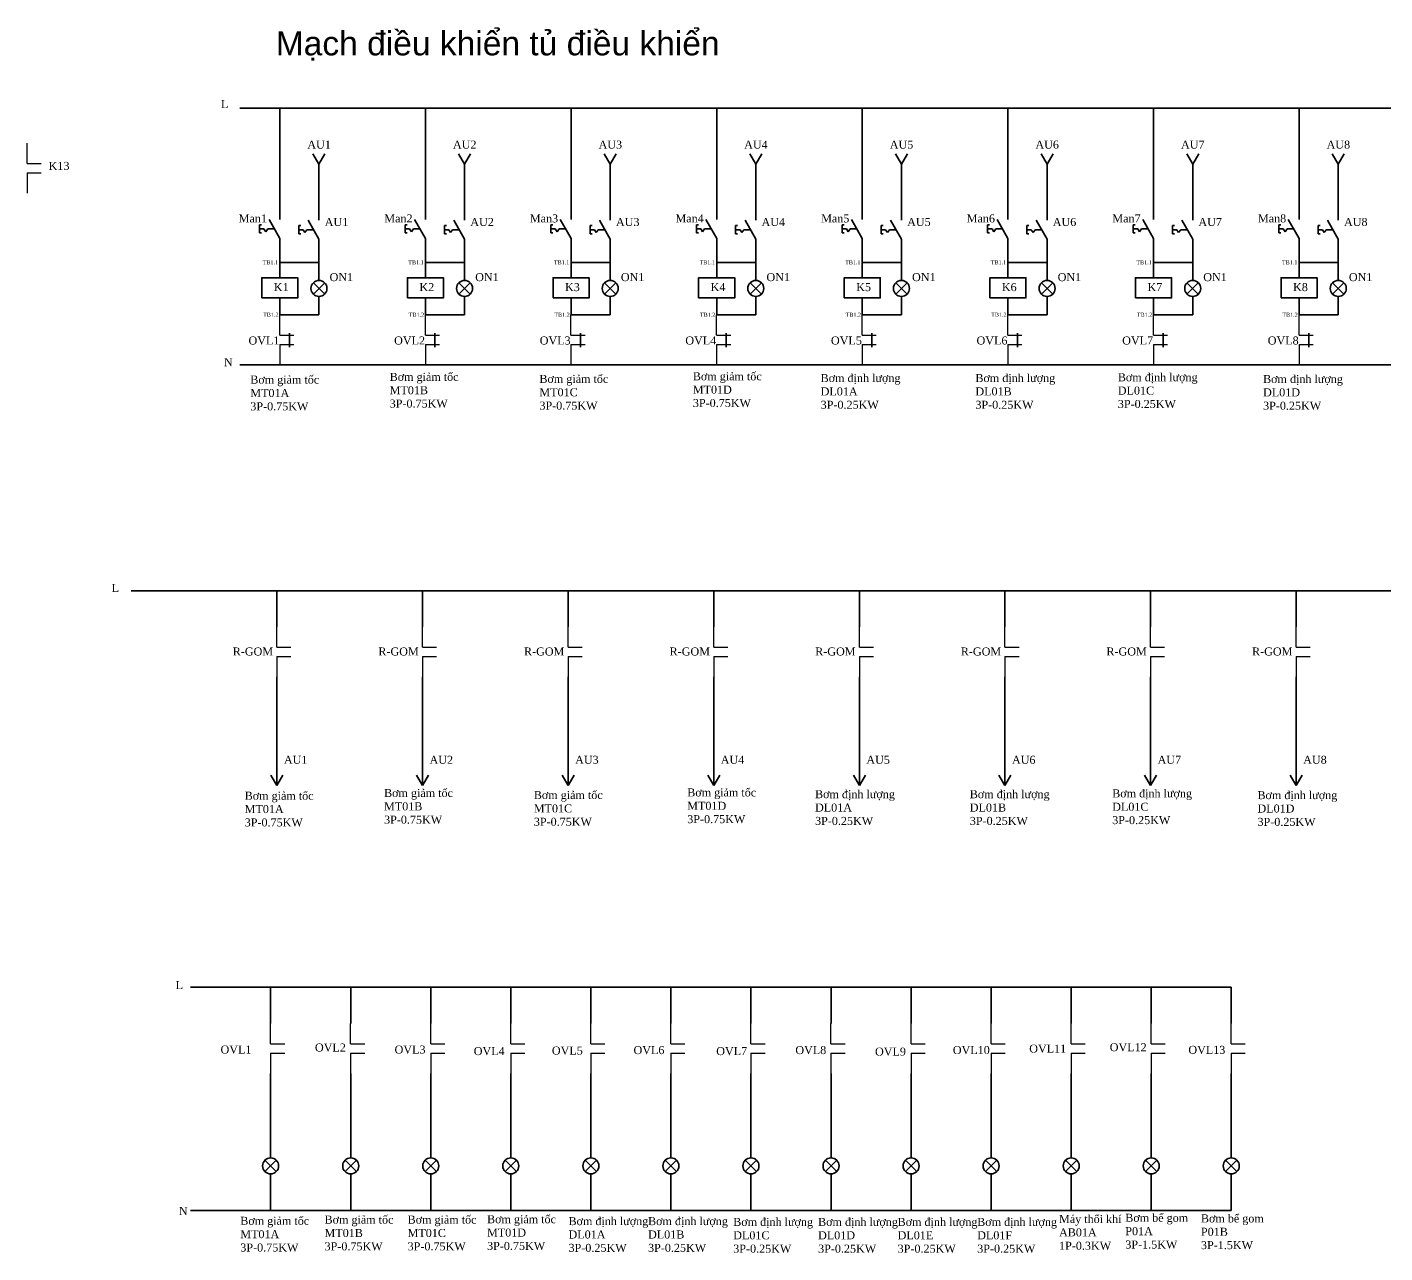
# Model space of a CAD drawing. Header units: millimetres. Extents: x 0 to 19090, y 0 to 12100.
# Drawn here: x 10625 to 14017, y 8891 to 11952 of the extents above; entities that cross this region are included whole.
import ezdxf

# ---------------------------------------------------------------- set-up
doc = ezdxf.new("R2010")
doc.units = ezdxf.units.MM
doc.header["$MEASUREMENT"] = 0
doc.layers.add('0---TBD---SD', color=2, linetype='Continuous', lineweight=25)
doc.layers.add('NetDam', color=7, linetype='Continuous', lineweight=35)
doc.layers.add('PHU KIEN', color=7, linetype='Continuous')
doc.styles.get("Standard").update_dxf_attribs({"font": 'arial.ttf'})

# ---------------------------------------------------------------- blocks, each defined once
blk = doc.blocks.new('TDM')
at = {"layer": '0---TBD---SD', "color": 7}
for p, q in [((334849, 442398), (334849, 442782)), ((334849, 442398), (335027, 442398)), ((334938, 442398), (335115, 442398)), ((334849, 442221), (334849, 441837)), ((334849, 442221), (335027, 442221)), ((334938, 442221), (335115, 442221))]:
    blk.add_line(p, q, dxfattribs=at)

msp = doc.modelspace()

# ---------------------------------------------------------------- linework, layer by layer
at = {"layer": 'NetDam', "color": 0}
for p, q in [((11256.2, 11749.7), (11156.2, 11749.7)), ((11256.2, 11619), (11256.2, 11749.7)), ((11256.2, 11749.7), (11620, 11749.7)), ((11620, 11619), (11620, 11749.7)), ((11620, 11749.7), (11983.8, 11749.7)), ((11983.8, 11619), (11983.8, 11749.7)), ((11983.8, 11749.7), (12347.6, 11749.7)), ((12347.6, 11619), (12347.6, 11749.7)), ((12347.6, 11749.7), (12711.3, 11749.7)), ((12711.3, 11619), (12711.3, 11749.7)), ((12711.3, 11749.7), (13075.1, 11749.7)), ((13075.1, 11619), (13075.1, 11749.7)), ((13075.1, 11749.7), (13438.9, 11749.7)), ((13438.9, 11619), (13438.9, 11749.7)), ((13438.9, 11749.7), (13802.7, 11749.7)), ((13802.7, 11619), (13802.7, 11749.7)), ((13802.7, 11749.7), (14166.4, 11749.7)), ((11354.1, 11609.5), (11339.1, 11635.5)), ((11354.1, 11609.5), (11369.1, 11635.5)), ((11717.9, 11609.5), (11702.9, 11635.5)), ((11717.9, 11609.5), (11732.9, 11635.5)), ((12081.7, 11609.5), (12066.7, 11635.5)), ((12081.7, 11609.5), (12096.7, 11635.5)), ((12445.4, 11609.5), (12430.4, 11635.5)), ((12445.4, 11609.5), (12460.4, 11635.5)), ((12809.2, 11609.5), (12794.2, 11635.5)), ((12809.2, 11609.5), (12824.2, 11635.5)), ((13173, 11609.5), (13158, 11635.5)), ((13173, 11609.5), (13188, 11635.5)), ((13536.8, 11609.5), (13521.8, 11635.5)), ((13536.8, 11609.5), (13551.8, 11635.5)), ((13900.6, 11609.5), (13885.6, 11635.5)), ((13900.6, 11609.5), (13915.6, 11635.5)), ((11256.2, 11619), (11256.2, 11505.9)), ((11354.1, 11609.5), (11354.1, 11575)), ((11620, 11619), (11620, 11505.9)), ((11717.9, 11609.5), (11717.9, 11575)), ((11983.8, 11619), (11983.8, 11505.9)), ((12081.7, 11609.5), (12081.7, 11575)), ((12347.6, 11619), (12347.6, 11505.9)), ((12445.4, 11609.5), (12445.4, 11575)), ((12711.3, 11619), (12711.3, 11505.9)), ((12809.2, 11609.5), (12809.2, 11575)), ((13075.1, 11619), (13075.1, 11505.9)), ((13173, 11609.5), (13173, 11575)), ((13438.9, 11619), (13438.9, 11505.9)), ((13536.8, 11609.5), (13536.8, 11575)), ((13802.7, 11619), (13802.7, 11505.9)), ((13900.6, 11609.5), (13900.6, 11575)), ((11354.1, 11575), (11354.1, 11504.1)), ((11717.9, 11575), (11717.9, 11504.1)), ((12081.7, 11575), (12081.7, 11504.1)), ((12445.4, 11575), (12445.4, 11504.1)), ((12809.2, 11575), (12809.2, 11504.1)), ((13173, 11575), (13173, 11504.1)), ((13536.8, 11575), (13536.8, 11504.1)), ((13900.6, 11575), (13900.6, 11504.1)), ((11256.2, 11497.4), (11256.2, 11505.9)), ((11354.1, 11495.6), (11354.1, 11504.1)), ((11620, 11497.4), (11620, 11505.9)), ((11717.9, 11495.6), (11717.9, 11504.1)), ((11983.8, 11497.4), (11983.8, 11505.9)), ((12081.7, 11495.6), (12081.7, 11504.1)), ((12347.6, 11497.4), (12347.6, 11505.9)), ((12445.4, 11495.6), (12445.4, 11504.1)), ((12711.3, 11497.4), (12711.3, 11505.9)), ((12809.2, 11495.6), (12809.2, 11504.1)), ((13075.1, 11497.4), (13075.1, 11505.9)), ((13173, 11495.6), (13173, 11504.1)), ((13438.9, 11497.4), (13438.9, 11505.9)), ((13536.8, 11495.6), (13536.8, 11504.1)), ((13802.7, 11497.4), (13802.7, 11505.9)), ((13900.6, 11495.6), (13900.6, 11504.1)), ((11256.2, 11424.4), (11229.2, 11471.4)), ((11256.2, 11471.4), (11256.2, 11497.4)), ((11354.1, 11422.6), (11327.1, 11469.6)), ((11354.1, 11469.6), (11354.1, 11495.6)), ((11620, 11424.4), (11593, 11471.4)), ((11620, 11471.4), (11620, 11497.4)), ((11717.9, 11422.6), (11690.9, 11469.6)), ((11717.9, 11469.6), (11717.9, 11495.6)), ((11983.8, 11424.4), (11956.8, 11471.4)), ((11983.8, 11471.4), (11983.8, 11497.4)), ((12081.7, 11422.6), (12054.7, 11469.6)), ((12081.7, 11469.6), (12081.7, 11495.6)), ((12347.6, 11424.4), (12320.6, 11471.4)), ((12347.6, 11471.4), (12347.6, 11497.4)), ((12445.4, 11422.6), (12418.4, 11469.6)), ((12445.4, 11469.6), (12445.4, 11495.6)), ((12711.3, 11424.4), (12684.3, 11471.4)), ((12711.3, 11471.4), (12711.3, 11497.4)), ((12809.2, 11422.6), (12782.2, 11469.6)), ((12809.2, 11469.6), (12809.2, 11495.6)), ((13075.1, 11424.4), (13048.1, 11471.4)), ((13075.1, 11471.4), (13075.1, 11497.4)), ((13173, 11422.6), (13146, 11469.6)), ((13173, 11469.6), (13173, 11495.6)), ((13438.9, 11424.4), (13411.9, 11471.4)), ((13438.9, 11471.4), (13438.9, 11497.4)), ((13536.8, 11422.6), (13509.8, 11469.6)), ((13536.8, 11469.6), (13536.8, 11495.6)), ((13802.7, 11424.4), (13775.7, 11471.4)), ((13802.7, 11471.4), (13802.7, 11497.4)), ((13900.6, 11422.6), (13873.6, 11469.6)), ((13900.6, 11469.6), (13900.6, 11495.6)), ((11205.7, 11447.9), (11205.7, 11457.9)), ((11205.7, 11457.9), (11210.7, 11457.9)), ((11205.7, 11447.9), (11205.7, 11437.9)), ((11205.7, 11447.9), (11214.2, 11447.9)), ((11205.7, 11437.9), (11210.7, 11437.9)), ((11216.7, 11447.9), (11214.2, 11447.9)), ((11221.2, 11440.9), (11216.7, 11447.9)), ((11226.2, 11447.9), (11221.2, 11440.9)), ((11226.2, 11447.9), (11230.2, 11447.9)), ((11230.2, 11447.9), (11242.7, 11447.9)), ((11303.6, 11446.1), (11303.6, 11456.1)), ((11303.6, 11456.1), (11308.6, 11456.1)), ((11303.6, 11446.1), (11303.6, 11436.1)), ((11303.6, 11446.1), (11312.1, 11446.1)), ((11303.6, 11436.1), (11308.6, 11436.1)), ((11314.6, 11446.1), (11312.1, 11446.1)), ((11319.1, 11439.1), (11314.6, 11446.1)), ((11324.1, 11446.1), (11319.1, 11439.1)), ((11324.1, 11446.1), (11328.1, 11446.1)), ((11328.1, 11446.1), (11340.6, 11446.1)), ((11569.5, 11447.9), (11569.5, 11457.9)), ((11569.5, 11457.9), (11574.5, 11457.9)), ((11569.5, 11447.9), (11569.5, 11437.9)), ((11569.5, 11447.9), (11578, 11447.9)), ((11569.5, 11437.9), (11574.5, 11437.9)), ((11580.5, 11447.9), (11578, 11447.9)), ((11585, 11440.9), (11580.5, 11447.9)), ((11590, 11447.9), (11585, 11440.9)), ((11590, 11447.9), (11594, 11447.9)), ((11594, 11447.9), (11606.5, 11447.9)), ((11667.4, 11446.1), (11667.4, 11456.1)), ((11667.4, 11456.1), (11672.4, 11456.1)), ((11667.4, 11446.1), (11667.4, 11436.1)), ((11667.4, 11446.1), (11675.9, 11446.1)), ((11667.4, 11436.1), (11672.4, 11436.1)), ((11678.4, 11446.1), (11675.9, 11446.1)), ((11682.9, 11439.1), (11678.4, 11446.1)), ((11687.9, 11446.1), (11682.9, 11439.1)), ((11687.9, 11446.1), (11691.9, 11446.1)), ((11691.9, 11446.1), (11704.4, 11446.1)), ((11933.3, 11447.9), (11933.3, 11457.9)), ((11933.3, 11457.9), (11938.3, 11457.9)), ((11933.3, 11447.9), (11933.3, 11437.9)), ((11933.3, 11447.9), (11941.8, 11447.9)), ((11933.3, 11437.9), (11938.3, 11437.9)), ((11944.3, 11447.9), (11941.8, 11447.9)), ((11948.8, 11440.9), (11944.3, 11447.9)), ((11953.8, 11447.9), (11948.8, 11440.9)), ((11953.8, 11447.9), (11957.8, 11447.9)), ((11957.8, 11447.9), (11970.3, 11447.9)), ((12031.2, 11446.1), (12031.2, 11456.1)), ((12031.2, 11456.1), (12036.2, 11456.1)), ((12031.2, 11446.1), (12031.2, 11436.1)), ((12031.2, 11446.1), (12039.7, 11446.1)), ((12031.2, 11436.1), (12036.2, 11436.1)), ((12042.2, 11446.1), (12039.7, 11446.1)), ((12046.7, 11439.1), (12042.2, 11446.1)), ((12051.7, 11446.1), (12046.7, 11439.1)), ((12051.7, 11446.1), (12055.7, 11446.1)), ((12055.7, 11446.1), (12068.2, 11446.1)), ((12297.1, 11447.9), (12297.1, 11457.9)), ((12297.1, 11457.9), (12302.1, 11457.9)), ((12297.1, 11447.9), (12297.1, 11437.9)), ((12297.1, 11447.9), (12305.6, 11447.9)), ((12297.1, 11437.9), (12302.1, 11437.9)), ((12308.1, 11447.9), (12305.6, 11447.9)), ((12312.6, 11440.9), (12308.1, 11447.9)), ((12317.6, 11447.9), (12312.6, 11440.9)), ((12317.6, 11447.9), (12321.6, 11447.9)), ((12321.6, 11447.9), (12334.1, 11447.9)), ((12394.9, 11446.1), (12394.9, 11456.1)), ((12394.9, 11456.1), (12399.9, 11456.1)), ((12394.9, 11446.1), (12394.9, 11436.1)), ((12394.9, 11446.1), (12403.4, 11446.1)), ((12394.9, 11436.1), (12399.9, 11436.1)), ((12405.9, 11446.1), (12403.4, 11446.1)), ((12410.4, 11439.1), (12405.9, 11446.1)), ((12415.4, 11446.1), (12410.4, 11439.1)), ((12415.4, 11446.1), (12419.4, 11446.1)), ((12419.4, 11446.1), (12431.9, 11446.1)), ((12660.8, 11447.9), (12660.8, 11457.9)), ((12660.8, 11457.9), (12665.8, 11457.9)), ((12660.8, 11447.9), (12660.8, 11437.9)), ((12660.8, 11447.9), (12669.3, 11447.9)), ((12660.8, 11437.9), (12665.8, 11437.9)), ((12671.8, 11447.9), (12669.3, 11447.9)), ((12676.3, 11440.9), (12671.8, 11447.9)), ((12681.3, 11447.9), (12676.3, 11440.9)), ((12681.3, 11447.9), (12685.3, 11447.9)), ((12685.3, 11447.9), (12697.8, 11447.9)), ((12758.7, 11446.1), (12758.7, 11456.1)), ((12758.7, 11456.1), (12763.7, 11456.1)), ((12758.7, 11446.1), (12758.7, 11436.1)), ((12758.7, 11446.1), (12767.2, 11446.1)), ((12758.7, 11436.1), (12763.7, 11436.1)), ((12769.7, 11446.1), (12767.2, 11446.1)), ((12774.2, 11439.1), (12769.7, 11446.1)), ((12779.2, 11446.1), (12774.2, 11439.1)), ((12779.2, 11446.1), (12783.2, 11446.1)), ((12783.2, 11446.1), (12795.7, 11446.1)), ((13024.6, 11447.9), (13024.6, 11457.9)), ((13024.6, 11457.9), (13029.6, 11457.9)), ((13024.6, 11447.9), (13024.6, 11437.9)), ((13024.6, 11447.9), (13033.1, 11447.9)), ((13024.6, 11437.9), (13029.6, 11437.9)), ((13035.6, 11447.9), (13033.1, 11447.9)), ((13040.1, 11440.9), (13035.6, 11447.9)), ((13045.1, 11447.9), (13040.1, 11440.9)), ((13045.1, 11447.9), (13049.1, 11447.9)), ((13049.1, 11447.9), (13061.6, 11447.9)), ((13122.5, 11446.1), (13122.5, 11456.1)), ((13122.5, 11456.1), (13127.5, 11456.1)), ((13122.5, 11446.1), (13122.5, 11436.1)), ((13122.5, 11446.1), (13131, 11446.1)), ((13122.5, 11436.1), (13127.5, 11436.1)), ((13133.5, 11446.1), (13131, 11446.1)), ((13138, 11439.1), (13133.5, 11446.1)), ((13143, 11446.1), (13138, 11439.1)), ((13143, 11446.1), (13147, 11446.1)), ((13147, 11446.1), (13159.5, 11446.1)), ((13388.4, 11447.9), (13388.4, 11457.9)), ((13388.4, 11457.9), (13393.4, 11457.9)), ((13388.4, 11447.9), (13388.4, 11437.9)), ((13388.4, 11447.9), (13396.9, 11447.9)), ((13388.4, 11437.9), (13393.4, 11437.9)), ((13399.4, 11447.9), (13396.9, 11447.9)), ((13403.9, 11440.9), (13399.4, 11447.9)), ((13408.9, 11447.9), (13403.9, 11440.9)), ((13408.9, 11447.9), (13412.9, 11447.9)), ((13412.9, 11447.9), (13425.4, 11447.9)), ((13486.3, 11446.1), (13486.3, 11456.1)), ((13486.3, 11456.1), (13491.3, 11456.1)), ((13486.3, 11446.1), (13486.3, 11436.1)), ((13486.3, 11446.1), (13494.8, 11446.1)), ((13486.3, 11436.1), (13491.3, 11436.1)), ((13497.3, 11446.1), (13494.8, 11446.1)), ((13501.8, 11439.1), (13497.3, 11446.1)), ((13506.8, 11446.1), (13501.8, 11439.1)), ((13506.8, 11446.1), (13510.8, 11446.1)), ((13510.8, 11446.1), (13523.3, 11446.1)), ((13752.2, 11447.9), (13752.2, 11457.9)), ((13752.2, 11457.9), (13757.2, 11457.9)), ((13752.2, 11447.9), (13752.2, 11437.9)), ((13752.2, 11447.9), (13760.7, 11447.9)), ((13752.2, 11437.9), (13757.2, 11437.9)), ((13763.2, 11447.9), (13760.7, 11447.9)), ((13767.7, 11440.9), (13763.2, 11447.9)), ((13772.7, 11447.9), (13767.7, 11440.9)), ((13772.7, 11447.9), (13776.7, 11447.9)), ((13776.7, 11447.9), (13789.2, 11447.9)), ((13850.1, 11446.1), (13850.1, 11456.1)), ((13850.1, 11456.1), (13855.1, 11456.1)), ((13850.1, 11446.1), (13850.1, 11436.1)), ((13850.1, 11446.1), (13858.6, 11446.1)), ((13850.1, 11436.1), (13855.1, 11436.1)), ((13861.1, 11446.1), (13858.6, 11446.1)), ((13865.6, 11439.1), (13861.1, 11446.1)), ((13870.6, 11446.1), (13865.6, 11439.1)), ((13870.6, 11446.1), (13874.6, 11446.1)), ((13874.6, 11446.1), (13887.1, 11446.1)), ((11256.2, 11424.4), (11256.2, 11388.5)), ((11354.1, 11422.6), (11354.1, 11386.7)), ((11620, 11424.4), (11620, 11388.5)), ((11717.9, 11422.6), (11717.9, 11386.7)), ((11983.8, 11424.4), (11983.8, 11388.5)), ((12081.7, 11422.6), (12081.7, 11386.7)), ((12347.6, 11424.4), (12347.6, 11388.5)), ((12445.4, 11422.6), (12445.4, 11386.7)), ((12711.3, 11424.4), (12711.3, 11388.5)), ((12809.2, 11422.6), (12809.2, 11386.7)), ((13075.1, 11424.4), (13075.1, 11388.5)), ((13173, 11422.6), (13173, 11386.7)), ((13438.9, 11424.4), (13438.9, 11388.5)), ((13536.8, 11422.6), (13536.8, 11386.7)), ((13802.7, 11424.4), (13802.7, 11388.5)), ((13900.6, 11422.6), (13900.6, 11386.7)), ((11256.2, 11388.5), (11256.2, 11355.9)), ((11354.1, 11364.4), (11256.2, 11364.4)), ((11354.1, 11364.4), (11354.1, 11386.7)), ((11354.1, 11339.6), (11354.1, 11364.4)), ((11620, 11388.5), (11620, 11355.9)), ((11717.9, 11364.4), (11620, 11364.4)), ((11717.9, 11364.4), (11717.9, 11386.7)), ((11717.9, 11339.6), (11717.9, 11364.4)), ((11983.8, 11388.5), (11983.8, 11355.9)), ((12081.7, 11364.4), (11983.8, 11364.4)), ((12081.7, 11364.4), (12081.7, 11386.7)), ((12081.7, 11339.6), (12081.7, 11364.4)), ((12347.6, 11388.5), (12347.6, 11355.9)), ((12445.4, 11364.4), (12347.6, 11364.4)), ((12445.4, 11364.4), (12445.4, 11386.7)), ((12445.4, 11339.6), (12445.4, 11364.4)), ((12711.3, 11388.5), (12711.3, 11355.9)), ((12809.2, 11364.4), (12711.3, 11364.4)), ((12809.2, 11364.4), (12809.2, 11386.7)), ((12809.2, 11339.6), (12809.2, 11364.4)), ((13075.1, 11388.5), (13075.1, 11355.9)), ((13173, 11364.4), (13075.1, 11364.4)), ((13173, 11364.4), (13173, 11386.7)), ((13173, 11339.6), (13173, 11364.4)), ((13438.9, 11388.5), (13438.9, 11355.9)), ((13536.8, 11364.4), (13438.9, 11364.4)), ((13536.8, 11364.4), (13536.8, 11386.7)), ((13536.8, 11339.6), (13536.8, 11364.4)), ((13802.7, 11388.5), (13802.7, 11355.9)), ((13900.6, 11364.4), (13802.7, 11364.4)), ((13900.6, 11364.4), (13900.6, 11386.7)), ((13900.6, 11339.6), (13900.6, 11364.4)), ((11256.2, 11325.9), (11256.2, 11355.9)), ((11354.1, 11319.6), (11354.1, 11339.6)), ((11620, 11325.9), (11620, 11355.9)), ((11717.9, 11319.6), (11717.9, 11339.6)), ((11983.8, 11325.9), (11983.8, 11355.9)), ((12081.7, 11319.6), (12081.7, 11339.6)), ((12347.6, 11325.9), (12347.6, 11355.9)), ((12445.4, 11319.6), (12445.4, 11339.6)), ((12711.3, 11325.9), (12711.3, 11355.9)), ((12809.2, 11319.6), (12809.2, 11339.6)), ((13075.1, 11325.9), (13075.1, 11355.9)), ((13173, 11319.6), (13173, 11339.6)), ((13438.9, 11325.9), (13438.9, 11355.9)), ((13536.8, 11319.6), (13536.8, 11339.6)), ((13802.7, 11325.9), (13802.7, 11355.9)), ((13900.6, 11319.6), (13900.6, 11339.6)), ((11340, 11313.5), (11368.3, 11285.2)), ((11368.3, 11313.5), (11340, 11285.2)), ((11354.1, 11319.4), (11354.1, 11319.6)), ((11703.8, 11313.5), (11732, 11285.2)), ((11732, 11313.5), (11703.8, 11285.2)), ((11717.9, 11319.4), (11717.9, 11319.6)), ((12067.5, 11313.5), (12095.8, 11285.2)), ((12095.8, 11313.5), (12067.5, 11285.2)), ((12081.7, 11319.4), (12081.7, 11319.6)), ((12431.3, 11313.5), (12459.6, 11285.2)), ((12459.6, 11313.5), (12431.3, 11285.2)), ((12445.4, 11319.4), (12445.4, 11319.6)), ((12795.1, 11313.5), (12823.4, 11285.2)), ((12823.4, 11313.5), (12795.1, 11285.2)), ((12809.2, 11319.4), (12809.2, 11319.6)), ((13158.9, 11313.5), (13187.1, 11285.2)), ((13187.1, 11313.5), (13158.9, 11285.2)), ((13173, 11319.4), (13173, 11319.6)), ((13522.6, 11313.5), (13550.9, 11285.2)), ((13550.9, 11313.5), (13522.6, 11285.2)), ((13536.8, 11319.4), (13536.8, 11319.6)), ((13886.4, 11313.5), (13914.7, 11285.2)), ((13914.7, 11313.5), (13886.4, 11285.2)), ((13900.6, 11319.4), (13900.6, 11319.6)), ((11256.2, 11275.9), (11256.2, 11245.9)), ((11354.1, 11279.4), (11354.1, 11259.4)), ((11620, 11275.9), (11620, 11245.9)), ((11717.9, 11279.4), (11717.9, 11259.4)), ((11983.8, 11275.9), (11983.8, 11245.9)), ((12081.7, 11279.4), (12081.7, 11259.4)), ((12347.6, 11275.9), (12347.6, 11245.9)), ((12445.4, 11279.4), (12445.4, 11259.4)), ((12711.3, 11275.9), (12711.3, 11245.9)), ((12809.2, 11279.4), (12809.2, 11259.4)), ((13075.1, 11275.9), (13075.1, 11245.9)), ((13173, 11279.4), (13173, 11259.4)), ((13438.9, 11275.9), (13438.9, 11245.9)), ((13536.8, 11279.4), (13536.8, 11259.4)), ((13802.7, 11275.9), (13802.7, 11245.9)), ((13900.6, 11279.4), (13900.6, 11259.4)), ((11256.2, 11245.9), (11256.2, 11233.4)), ((11354.1, 11233.4), (11256.2, 11233.4)), ((11354.1, 11259.4), (11354.1, 11233.4)), ((11620, 11245.9), (11620, 11233.4)), ((11717.9, 11233.4), (11620, 11233.4)), ((11717.9, 11259.4), (11717.9, 11233.4)), ((11983.8, 11245.9), (11983.8, 11233.4)), ((12081.7, 11233.4), (11983.8, 11233.4)), ((12081.7, 11259.4), (12081.7, 11233.4)), ((12347.6, 11245.9), (12347.6, 11233.4)), ((12445.4, 11233.4), (12347.6, 11233.4)), ((12445.4, 11259.4), (12445.4, 11233.4)), ((12711.3, 11245.9), (12711.3, 11233.4)), ((12809.2, 11233.4), (12711.3, 11233.4)), ((12809.2, 11259.4), (12809.2, 11233.4)), ((13075.1, 11245.9), (13075.1, 11233.4)), ((13173, 11233.4), (13075.1, 11233.4)), ((13173, 11259.4), (13173, 11233.4)), ((13438.9, 11245.9), (13438.9, 11233.4)), ((13536.8, 11233.4), (13438.9, 11233.4)), ((13536.8, 11259.4), (13536.8, 11233.4)), ((13802.7, 11245.9), (13802.7, 11233.4)), ((13900.6, 11233.4), (13802.7, 11233.4)), ((13900.6, 11259.4), (13900.6, 11233.4)), ((11280.1, 11187.9), (11280.1, 11152.9)), ((11643.9, 11187.9), (11643.9, 11152.9)), ((12007.7, 11187.9), (12007.7, 11152.9)), ((12371.4, 11187.9), (12371.4, 11152.9)), ((12735.2, 11187.9), (12735.2, 11152.9)), ((13099, 11187.9), (13099, 11152.9)), ((13462.8, 11187.9), (13462.8, 11152.9)), ((13826.6, 11187.9), (13826.6, 11152.9)), ((11256.2, 11108.5), (11156.2, 11108.5)), ((11256.2, 11108.5), (11620, 11108.5)), ((11620, 11108.5), (11983.8, 11108.5)), ((11983.8, 11108.5), (12347.6, 11108.5)), ((12347.6, 11108.5), (12711.3, 11108.5)), ((12711.3, 11108.5), (13075.1, 11108.5)), ((13075.1, 11108.5), (13438.9, 11108.5)), ((13438.9, 11108.5), (13802.7, 11108.5)), ((13802.7, 11108.5), (14166.4, 11108.5)), ((11249, 10544.6), (10885.2, 10544.6)), ((11249, 10544.6), (11249, 10454.2)), ((11249, 10544.6), (11612.8, 10544.6)), ((11612.8, 10544.6), (11612.8, 10454.2)), ((11612.8, 10544.6), (11976.6, 10544.6)), ((11976.6, 10544.6), (11976.6, 10454.2)), ((11976.6, 10544.6), (12340.3, 10544.6)), ((12340.3, 10544.6), (12340.3, 10454.2)), ((12340.3, 10544.6), (12704.1, 10544.6)), ((12704.1, 10544.6), (12704.1, 10454.2)), ((12704.1, 10544.6), (13067.9, 10544.6)), ((13067.9, 10544.6), (13067.9, 10454.2)), ((13067.9, 10544.6), (13431.7, 10544.6)), ((13431.7, 10544.6), (13431.7, 10454.2)), ((13431.7, 10544.6), (13795.4, 10544.6)), ((13795.4, 10544.6), (13795.4, 10454.2)), ((13795.4, 10544.6), (14159.2, 10544.6)), ((11249, 10329.3), (11249, 10138.5)), ((11612.8, 10329.3), (11612.8, 10138.5)), ((11976.6, 10329.3), (11976.6, 10138.5)), ((12340.3, 10329.3), (12340.3, 10138.5)), ((12704.1, 10329.3), (12704.1, 10138.5)), ((13067.9, 10329.3), (13067.9, 10138.5)), ((13431.7, 10329.3), (13431.7, 10138.5)), ((13795.4, 10329.3), (13795.4, 10138.5)), ((11249, 10108.5), (11249, 10138.5)), ((11249, 10058.5), (11249, 10108.5)), ((11612.8, 10108.5), (11612.8, 10138.5)), ((11612.8, 10058.5), (11612.8, 10108.5)), ((11976.6, 10108.5), (11976.6, 10138.5)), ((11976.6, 10058.5), (11976.6, 10108.5)), ((12340.3, 10108.5), (12340.3, 10138.5)), ((12340.3, 10058.5), (12340.3, 10108.5)), ((12704.1, 10108.5), (12704.1, 10138.5)), ((12704.1, 10058.5), (12704.1, 10108.5)), ((13067.9, 10108.5), (13067.9, 10138.5)), ((13067.9, 10058.5), (13067.9, 10108.5)), ((13431.7, 10108.5), (13431.7, 10138.5)), ((13431.7, 10058.5), (13431.7, 10108.5)), ((13795.4, 10108.5), (13795.4, 10138.5)), ((13795.4, 10058.5), (13795.4, 10108.5)), ((11249, 10058.5), (11234, 10084.5)), ((11249, 10058.5), (11264, 10084.5)), ((11612.8, 10058.5), (11597.8, 10084.5)), ((11612.8, 10058.5), (11627.8, 10084.5)), ((11976.6, 10058.5), (11961.6, 10084.5)), ((11976.6, 10058.5), (11991.6, 10084.5)), ((12340.3, 10058.5), (12325.3, 10084.5)), ((12340.3, 10058.5), (12355.3, 10084.5)), ((12704.1, 10058.5), (12689.1, 10084.5)), ((12704.1, 10058.5), (12719.1, 10084.5)), ((13067.9, 10058.5), (13052.9, 10084.5)), ((13067.9, 10058.5), (13082.9, 10084.5)), ((13431.7, 10058.5), (13416.7, 10084.5)), ((13431.7, 10058.5), (13446.7, 10084.5)), ((13795.4, 10058.5), (13780.4, 10084.5)), ((13795.4, 10058.5), (13810.4, 10084.5)), ((11233.3, 9554.8), (11033.3, 9554.8)), ((11233.3, 9554.8), (11233.3, 9464.4)), ((11433.3, 9554.8), (11233.3, 9554.8)), ((11433.3, 9554.8), (11433.3, 9464.4)), ((11633.3, 9554.8), (11433.3, 9554.8)), ((11633.3, 9554.8), (11633.3, 9464.4)), ((11833.3, 9554.8), (11633.3, 9554.8)), ((11833.3, 9554.8), (11833.3, 9464.4)), ((12033.3, 9554.8), (11833.3, 9554.8)), ((12033.3, 9554.8), (12033.3, 9464.4)), ((12233.3, 9554.8), (12033.3, 9554.8)), ((12233.3, 9554.8), (12233.3, 9464.4)), ((12433.3, 9554.8), (12233.3, 9554.8)), ((12433.3, 9554.8), (12433.3, 9464.4)), ((12633.3, 9554.8), (12433.3, 9554.8)), ((12633.3, 9554.8), (12633.3, 9464.4)), ((12833.3, 9554.8), (12633.3, 9554.8)), ((12833.3, 9554.8), (12833.3, 9464.4)), ((13033.3, 9554.8), (12833.3, 9554.8)), ((13033.3, 9554.8), (13033.3, 9464.4)), ((13233.3, 9554.8), (13033.3, 9554.8)), ((13233.3, 9554.8), (13233.3, 9464.4)), ((13433.3, 9554.8), (13233.3, 9554.8)), ((13433.3, 9554.8), (13433.3, 9464.4)), ((13633.3, 9554.8), (13433.3, 9554.8)), ((13633.3, 9554.8), (13633.3, 9464.4)), ((11233.3, 9339.5), (11233.3, 9148.7)), ((11433.3, 9339.5), (11433.3, 9148.7)), ((11633.3, 9339.5), (11633.3, 9148.7)), ((11833.3, 9339.5), (11833.3, 9148.7)), ((12033.3, 9339.5), (12033.3, 9148.7)), ((12233.3, 9339.5), (12233.3, 9148.7)), ((12433.3, 9339.5), (12433.3, 9148.7)), ((12633.3, 9339.5), (12633.3, 9148.7)), ((12833.3, 9339.5), (12833.3, 9148.7)), ((13033.3, 9339.5), (13033.3, 9148.7)), ((13233.3, 9339.5), (13233.3, 9148.7)), ((13433.3, 9339.5), (13433.3, 9148.7)), ((13633.3, 9339.5), (13633.3, 9148.7)), ((11233.3, 9128.7), (11233.3, 9148.7)), ((11233.3, 9128.5), (11233.3, 9128.7)), ((11433.3, 9128.7), (11433.3, 9148.7)), ((11433.3, 9128.5), (11433.3, 9128.7)), ((11633.3, 9128.7), (11633.3, 9148.7)), ((11633.3, 9128.5), (11633.3, 9128.7)), ((11833.3, 9128.7), (11833.3, 9148.7)), ((11833.3, 9128.5), (11833.3, 9128.7)), ((12033.3, 9128.7), (12033.3, 9148.7)), ((12033.3, 9128.5), (12033.3, 9128.7)), ((12233.3, 9128.7), (12233.3, 9148.7)), ((12233.3, 9128.5), (12233.3, 9128.7)), ((12433.3, 9128.7), (12433.3, 9148.7)), ((12433.3, 9128.5), (12433.3, 9128.7)), ((12633.3, 9128.7), (12633.3, 9148.7)), ((12633.3, 9128.5), (12633.3, 9128.7)), ((12833.3, 9128.7), (12833.3, 9148.7)), ((12833.3, 9128.5), (12833.3, 9128.7)), ((13033.3, 9128.7), (13033.3, 9148.7)), ((13033.3, 9128.5), (13033.3, 9128.7)), ((13233.3, 9128.7), (13233.3, 9148.7)), ((13233.3, 9128.5), (13233.3, 9128.7)), ((13433.3, 9128.7), (13433.3, 9148.7)), ((13433.3, 9128.5), (13433.3, 9128.7)), ((13633.3, 9128.7), (13633.3, 9148.7)), ((13633.3, 9128.5), (13633.3, 9128.7)), ((11219.1, 9122.6), (11247.4, 9094.3)), ((11247.4, 9122.6), (11219.1, 9094.3)), ((11419.1, 9122.6), (11447.4, 9094.3)), ((11447.4, 9122.6), (11419.1, 9094.3)), ((11619.1, 9122.6), (11647.4, 9094.3)), ((11647.4, 9122.6), (11619.1, 9094.3)), ((11819.1, 9122.6), (11847.4, 9094.3)), ((11847.4, 9122.6), (11819.1, 9094.3)), ((12019.1, 9122.6), (12047.4, 9094.3)), ((12047.4, 9122.6), (12019.1, 9094.3)), ((12219.1, 9122.6), (12247.4, 9094.3)), ((12247.4, 9122.6), (12219.1, 9094.3)), ((12419.1, 9122.6), (12447.4, 9094.3)), ((12447.4, 9122.6), (12419.1, 9094.3)), ((12619.1, 9122.6), (12647.4, 9094.3)), ((12647.4, 9122.6), (12619.1, 9094.3)), ((12819.1, 9122.6), (12847.4, 9094.3)), ((12847.4, 9122.6), (12819.1, 9094.3)), ((13019.1, 9122.6), (13047.4, 9094.3)), ((13047.4, 9122.6), (13019.1, 9094.3)), ((13219.1, 9122.6), (13247.4, 9094.3)), ((13247.4, 9122.6), (13219.1, 9094.3)), ((13419.1, 9122.6), (13447.4, 9094.3)), ((13447.4, 9122.6), (13419.1, 9094.3)), ((13619.1, 9122.6), (13647.4, 9094.3)), ((13647.4, 9122.6), (13619.1, 9094.3)), ((11233.3, 9088.5), (11233.3, 9068.5)), ((11233.3, 9068.5), (11233.3, 9068.5)), ((11233.3, 9068.5), (11233.3, 8997.5)), ((11433.3, 9088.5), (11433.3, 9068.5)), ((11433.3, 9068.5), (11433.3, 9068.5)), ((11433.3, 9068.5), (11433.3, 8997.5)), ((11633.3, 9088.5), (11633.3, 9068.5)), ((11633.3, 9068.5), (11633.3, 9068.5)), ((11633.3, 9068.5), (11633.3, 8997.5)), ((11833.3, 9088.5), (11833.3, 9068.5)), ((11833.3, 9068.5), (11833.3, 9068.5)), ((11833.3, 9068.5), (11833.3, 8997.5)), ((12033.3, 9088.5), (12033.3, 9068.5)), ((12033.3, 9068.5), (12033.3, 9068.5)), ((12033.3, 9068.5), (12033.3, 8997.5)), ((12233.3, 9088.5), (12233.3, 9068.5)), ((12233.3, 9068.5), (12233.3, 9068.5)), ((12233.3, 9068.5), (12233.3, 8997.5)), ((12433.3, 9088.5), (12433.3, 9068.5)), ((12433.3, 9068.5), (12433.3, 9068.5)), ((12433.3, 9068.5), (12433.3, 8997.5)), ((12633.3, 9088.5), (12633.3, 9068.5)), ((12633.3, 9068.5), (12633.3, 9068.5)), ((12633.3, 9068.5), (12633.3, 8997.5)), ((12833.3, 9088.5), (12833.3, 9068.5)), ((12833.3, 9068.5), (12833.3, 9068.5)), ((12833.3, 9068.5), (12833.3, 8997.5)), ((13033.3, 9088.5), (13033.3, 9068.5)), ((13033.3, 9068.5), (13033.3, 9068.5)), ((13033.3, 9068.5), (13033.3, 8997.5)), ((13233.3, 9088.5), (13233.3, 9068.5)), ((13233.3, 9068.5), (13233.3, 9068.5)), ((13233.3, 9068.5), (13233.3, 8997.5)), ((13433.3, 9088.5), (13433.3, 9068.5)), ((13433.3, 9068.5), (13433.3, 9068.5)), ((13433.3, 9068.5), (13433.3, 8997.5)), ((13633.3, 9088.5), (13633.3, 9068.5)), ((13633.3, 9068.5), (13633.3, 9068.5)), ((13633.3, 9068.5), (13633.3, 8997.5)), ((11233.3, 8997.5), (11033.3, 8997.5)), ((11433.3, 8997.5), (11233.3, 8997.5)), ((11633.3, 8997.5), (11433.3, 8997.5)), ((11833.3, 8997.5), (11633.3, 8997.5)), ((12033.3, 8997.5), (11833.3, 8997.5)), ((12233.3, 8997.5), (12033.3, 8997.5)), ((12433.3, 8997.5), (12233.3, 8997.5)), ((12633.3, 8997.5), (12433.3, 8997.5)), ((12833.3, 8997.5), (12633.3, 8997.5)), ((13033.3, 8997.5), (12833.3, 8997.5)), ((13233.3, 8997.5), (13033.3, 8997.5)), ((13433.3, 8997.5), (13233.3, 8997.5)), ((13633.3, 8997.5), (13433.3, 8997.5))]:
    msp.add_line(p, q, dxfattribs=at)
for points in [[(11211.2, 11275.9), (11301.2, 11275.9), (11301.2, 11325.9), (11211.2, 11325.9)], [(11575, 11275.9), (11665, 11275.9), (11665, 11325.9), (11575, 11325.9)], [(11938.8, 11275.9), (12028.8, 11275.9), (12028.8, 11325.9), (11938.8, 11325.9)], [(12302.6, 11275.9), (12392.6, 11275.9), (12392.6, 11325.9), (12302.6, 11325.9)], [(12666.3, 11275.9), (12756.3, 11275.9), (12756.3, 11325.9), (12666.3, 11325.9)], [(13030.1, 11275.9), (13120.1, 11275.9), (13120.1, 11325.9), (13030.1, 11325.9)], [(13393.9, 11275.9), (13483.9, 11275.9), (13483.9, 11325.9), (13393.9, 11325.9)], [(13757.7, 11275.9), (13847.7, 11275.9), (13847.7, 11325.9), (13757.7, 11325.9)]]:
    msp.add_lwpolyline(points, close=True, dxfattribs=at)
for centre in [(11354.1, 11299.4), (11717.9, 11299.4), (12081.7, 11299.4), (12445.4, 11299.4), (12809.2, 11299.4), (13173, 11299.4), (13536.8, 11299.4), (13900.6, 11299.4), (11233.3, 9108.5), (11433.3, 9108.5), (11633.3, 9108.5), (11833.3, 9108.5), (12033.3, 9108.5), (12233.3, 9108.5), (12433.3, 9108.5), (12633.3, 9108.5), (12833.3, 9108.5), (13033.3, 9108.5), (13233.3, 9108.5), (13433.3, 9108.5), (13633.3, 9108.5)]:
    msp.add_circle(centre, 20, dxfattribs=at)

# ---------------------------------------------------------------- block references
at = {"layer": 'PHU KIEN', "color": 9, "xscale": 0.1322222222090932, "yscale": 0.1322222222090932, "zscale": 0.1322222222090932}
for p in [(-33649.5, -46883.4), (-33018.3, -47312.2), (-32654.5, -47312.2), (-32290.8, -47312.2), (-31927, -47312.2), (-31563.2, -47312.2), (-31199.4, -47312.2), (-30835.7, -47312.2), (-30471.9, -47312.2), (-33025.5, -48091.4), (-32661.8, -48091.4), (-32298, -48091.4), (-31934.2, -48091.4), (-31570.4, -48091.4), (-31206.7, -48091.4), (-30842.9, -48091.4), (-30479.1, -48091.4), (-33041.3, -49081.2), (-32841.3, -49081.2), (-32641.3, -49081.2), (-32441.3, -49081.2), (-32241.3, -49081.2), (-32041.3, -49081.2), (-31841.3, -49081.2), (-31641.3, -49081.2), (-31441.3, -49081.2), (-31241.3, -49081.2), (-31041.3, -49081.2), (-30841.3, -49081.2), (-30641.3, -49081.2)]:
    msp.add_blockref('TDM', p, dxfattribs=at)

# ---------------------------------------------------------------- texts
at = {"attachment_point": 1}
for s, width, insert, char_height in [('Mạch điều khiển tủ điều khiển', 1129.702, (11246.1, 11941.3), 60), ('{\\fTimes New Roman|b0|i0|c0|p18;L}', 136, (11109.1, 11769.7), 20), ('{\\fTimes New Roman|b0|i0|c0|p18;AU1}', 136, (11325, 11668.5), 20), ('{\\fTimes New Roman|b0|i0|c0|p18;AU2}', 136, (11688.8, 11668.5), 20), ('{\\fTimes New Roman|b0|i0|c0|p18;AU3}', 136, (12052.6, 11668.5), 20), ('{\\fTimes New Roman|b0|i0|c0|p18;AU4}', 136, (12416.3, 11668.5), 20), ('{\\fTimes New Roman|b0|i0|c0|p18;AU5}', 136, (12780.1, 11668.5), 20), ('{\\fTimes New Roman|b0|i0|c0|p18;AU6}', 136, (13143.9, 11668.5), 20), ('{\\fTimes New Roman|b0|i0|c0|p18;AU7}', 136, (13507.7, 11668.5), 20), ('{\\fTimes New Roman|b0|i0|c0|p18;AU8}', 136, (13871.4, 11668.5), 20), ('{\\fTimes New Roman|b0|i0|c0|p18;K13}', 136, (10678.7, 11615.3), 20), ('{\\fTimes New Roman|b0|i0|c0|p18;Man1}', 136, (11153.5, 11484.2), 20), ('{\\fTimes New Roman|b0|i0|c0|p18;AU1}', 136, (11368.4, 11475.3), 20), ('{\\fTimes New Roman|b0|i0|c0|p18;Man2}', 136, (11517.3, 11484.2), 20), ('{\\fTimes New Roman|b0|i0|c0|p18;AU2}', 136, (11732.2, 11475.3), 20), ('{\\fTimes New Roman|b0|i0|c0|p18;Man3}', 136, (11881, 11484.2), 20), ('{\\fTimes New Roman|b0|i0|c0|p18;AU3}', 136, (12096, 11475.3), 20), ('{\\fTimes New Roman|b0|i0|c0|p18;Man4}', 136, (12244.8, 11484.2), 20), ('{\\fTimes New Roman|b0|i0|c0|p18;AU4}', 136, (12459.7, 11475.3), 20), ('{\\fTimes New Roman|b0|i0|c0|p18;Man5}', 136, (12608.6, 11484.2), 20), ('{\\fTimes New Roman|b0|i0|c0|p18;AU5}', 136, (12823.5, 11475.3), 20), ('{\\fTimes New Roman|b0|i0|c0|p18;Man6}', 136, (12972.4, 11484.2), 20), ('{\\fTimes New Roman|b0|i0|c0|p18;AU6}', 136, (13187.3, 11475.3), 20), ('{\\fTimes New Roman|b0|i0|c0|p18;Man7}', 136, (13336.2, 11484.2), 20), ('{\\fTimes New Roman|b0|i0|c0|p18;AU7}', 136, (13551.1, 11475.3), 20), ('{\\fTimes New Roman|b0|i0|c0|p18;Man8}', 136, (13699.9, 11484.2), 20), ('{\\fTimes New Roman|b0|i0|c0|p18;AU8}', 136, (13914.9, 11475.3), 20), ('{\\fTimes New Roman|b0|i0|c0|p18;TB1.1}', 42.905, (11213.3, 11369.5), 10), ('{\\fTimes New Roman|b0|i0|c0|p18;TB1.1}', 42.905, (11577.1, 11369.5), 10), ('{\\fTimes New Roman|b0|i0|c0|p18;TB1.1}', 42.905, (11940.9, 11369.5), 10), ('{\\fTimes New Roman|b0|i0|c0|p18;TB1.1}', 42.905, (12304.6, 11369.5), 10), ('{\\fTimes New Roman|b0|i0|c0|p18;TB1.1}', 42.905, (12668.4, 11369.5), 10), ('{\\fTimes New Roman|b0|i0|c0|p18;TB1.1}', 42.905, (13032.2, 11369.5), 10), ('{\\fTimes New Roman|b0|i0|c0|p18;TB1.1}', 42.905, (13396, 11369.5), 10), ('{\\fTimes New Roman|b0|i0|c0|p18;TB1.1}', 42.905, (13759.8, 11369.5), 10), ('{\\fTimes New Roman|b0|i0|c0|p18;K1}', 78.993, (11241.2, 11312.7), 20), ('{\\fTimes New Roman|b0|i0|c0|p18;K2}', 78.993, (11605, 11312.7), 20), ('{\\fTimes New Roman|b0|i0|c0|p18;K3}', 78.993, (11968.7, 11312.7), 20), ('{\\fTimes New Roman|b0|i0|c0|p18;K4}', 78.993, (12332.5, 11312.7), 20), ('{\\fTimes New Roman|b0|i0|c0|p18;K5}', 78.993, (12696.3, 11312.7), 20), ('{\\fTimes New Roman|b0|i0|c0|p18;K6}', 78.993, (13060.1, 11312.7), 20), ('{\\fTimes New Roman|b0|i0|c0|p18;K7}', 78.993, (13423.9, 11312.7), 20), ('{\\fTimes New Roman|b0|i0|c0|p18;K8}', 78.993, (13787.6, 11312.7), 20), ('{\\fTimes New Roman|b0|i0|c0|p18;TB1.2}', 42.905, (11214.4, 11238.7), 10), ('{\\fTimes New Roman|b0|i0|c0|p18;TB1.2}', 42.905, (11578.2, 11238.7), 10), ('{\\fTimes New Roman|b0|i0|c0|p18;TB1.2}', 42.905, (11942, 11238.7), 10), ('{\\fTimes New Roman|b0|i0|c0|p18;TB1.2}', 42.905, (12305.7, 11238.7), 10), ('{\\fTimes New Roman|b0|i0|c0|p18;TB1.2}', 42.905, (12669.5, 11238.7), 10), ('{\\fTimes New Roman|b0|i0|c0|p18;TB1.2}', 42.905, (13033.3, 11238.7), 10), ('{\\fTimes New Roman|b0|i0|c0|p18;TB1.2}', 42.905, (13397.1, 11238.7), 10), ('{\\fTimes New Roman|b0|i0|c0|p18;TB1.2}', 42.905, (13760.8, 11238.7), 10), ('{\\fTimes New Roman|b0|i0|c0|p18;OVL1}', 78.993, (11178, 11179.4), 20), ('{\\fTimes New Roman|b0|i0|c0|p18;OVL2}', 78.993, (11541.8, 11179.4), 20), ('{\\fTimes New Roman|b0|i0|c0|p18;OVL3}', 78.993, (11905.6, 11179.4), 20), ('{\\fTimes New Roman|b0|i0|c0|p18;OVL4}', 78.993, (12269.3, 11179.4), 20), ('{\\fTimes New Roman|b0|i0|c0|p18;OVL5}', 78.993, (12633.1, 11179.4), 20), ('{\\fTimes New Roman|b0|i0|c0|p18;OVL6}', 78.993, (12996.9, 11179.4), 20), ('{\\fTimes New Roman|b0|i0|c0|p18;OVL7}', 78.993, (13360.7, 11179.4), 20), ('{\\fTimes New Roman|b0|i0|c0|p18;OVL8}', 78.993, (13724.4, 11179.4), 20), ('{\\fTimes New Roman|b0|i0|c0|p18;N}', 136, (11116.6, 11125.2), 20), ('{\\fTimes New Roman|b0|i0|c0|p18;L}', 136, (10836, 10561.5), 20), ('{\\fTimes New Roman|b0|i0|c0|p18;R-GOM}', 136, (11138.7, 10402.9), 20), ('{\\fTimes New Roman|b0|i0|c0|p18;R-GOM}', 136, (11502.5, 10402.9), 20), ('{\\fTimes New Roman|b0|i0|c0|p18;R-GOM}', 136, (11866.3, 10402.9), 20), ('{\\fTimes New Roman|b0|i0|c0|p18;R-GOM}', 136, (12230.1, 10402.9), 20), ('{\\fTimes New Roman|b0|i0|c0|p18;R-GOM}', 136, (12593.8, 10402.9), 20), ('{\\fTimes New Roman|b0|i0|c0|p18;R-GOM}', 136, (12957.6, 10402.9), 20), ('{\\fTimes New Roman|b0|i0|c0|p18;R-GOM}', 136, (13321.4, 10402.9), 20), ('{\\fTimes New Roman|b0|i0|c0|p18;R-GOM}', 136, (13685.2, 10402.9), 20), ('{\\fTimes New Roman|b0|i0|c0|p18;AU1}', 136, (11266.5, 10132.5), 20), ('{\\fTimes New Roman|b0|i0|c0|p18;AU2}', 136, (11630.3, 10132.5), 20), ('{\\fTimes New Roman|b0|i0|c0|p18;AU3}', 136, (11994.1, 10132.5), 20), ('{\\fTimes New Roman|b0|i0|c0|p18;AU4}', 136, (12357.8, 10132.5), 20), ('{\\fTimes New Roman|b0|i0|c0|p18;AU5}', 136, (12721.6, 10132.5), 20), ('{\\fTimes New Roman|b0|i0|c0|p18;AU6}', 136, (13085.4, 10132.5), 20), ('{\\fTimes New Roman|b0|i0|c0|p18;AU7}', 136, (13449.2, 10132.5), 20), ('{\\fTimes New Roman|b0|i0|c0|p18;AU8}', 136, (13812.9, 10132.5), 20), ('{\\fTimes New Roman|b0|i0|c0|p18;L}', 136, (10996, 9570), 20), ('{\\fTimes New Roman|b0|i0|c0|p18;OVL1}', 78.993, (11108.2, 9409), 20), ('{\\fTimes New Roman|b0|i0|c0|p18;OVL2}', 78.993, (11344, 9414.1), 20), ('{\\fTimes New Roman|b0|i0|c0|p18;OVL3}', 78.993, (11543, 9409), 20), ('{\\fTimes New Roman|b0|i0|c0|p18;OVL4}', 78.993, (11740.7, 9405.2), 20), ('{\\fTimes New Roman|b0|i0|c0|p18;OVL5}', 78.993, (11935.9, 9406.5), 20), ('{\\fTimes New Roman|b0|i0|c0|p18;OVL6}', 78.993, (12139.9, 9407.7), 20), ('{\\fTimes New Roman|b0|i0|c0|p18;OVL7}', 78.993, (12346.5, 9405.2), 20), ('{\\fTimes New Roman|b0|i0|c0|p18;OVL8}', 78.993, (12544.2, 9407.7), 20), ('{\\fTimes New Roman|b0|i0|c0|p18;OVL9}', 78.993, (12743.2, 9403.9), 20), ('{\\fTimes New Roman|b0|i0|c0|p18;OVL10}', 78.993, (12937.6, 9407.8), 20), ('{\\fTimes New Roman|b0|i0|c0|p18;OVL11}', 78.993, (13128.5, 9411.4), 20), ('{\\fTimes New Roman|b0|i0|c0|p18;OVL12}', 78.993, (13329.6, 9414.9), 20), ('{\\fTimes New Roman|b0|i0|c0|p18;OVL13}', 78.993, (13526.1, 9408.3), 20), ('{\\fTimes New Roman|b0|i0|c0|p18;N}', 136, (11004, 9005.8), 20)]:
    msp.add_mtext_dynamic_manual_height_columns(s, width=width, gutter_width=1, heights=[0], dxfattribs=dict(at, insert=insert, char_height=char_height))
at = {"color": 0, "char_height": 20, "attachment_point": 1}
for s, width, insert in [('{\\fTimes New Roman|b0|i0|c0|p18;\\C256;\\PON1}', 136, (11380.6, 11371)), ('{\\fTimes New Roman|b0|i0|c0|p18;\\C256;\\PON1}', 136, (11744.4, 11371)), ('{\\fTimes New Roman|b0|i0|c0|p18;\\C256;\\PON1}', 136, (12108.2, 11371)), ('{\\fTimes New Roman|b0|i0|c0|p18;\\C256;\\PON1}', 136, (12472, 11371)), ('{\\fTimes New Roman|b0|i0|c0|p18;\\C256;\\PON1}', 136, (12835.7, 11371)), ('{\\fTimes New Roman|b0|i0|c0|p18;\\C256;\\PON1}', 136, (13199.5, 11371)), ('{\\fTimes New Roman|b0|i0|c0|p18;\\C256;\\PON1}', 136, (13563.3, 11371)), ('{\\fTimes New Roman|b0|i0|c0|p18;\\C256;\\PON1}', 136, (13927.1, 11371)), ('{\\fTimes New Roman|b0|i0|c0|p18;\\C256;Bơm giảm tốc\\PMT01D\\P3P-0.75KW}', 188.996, (12288.1, 11090)), ('{\\fTimes New Roman|b0|i0|c0|p18;\\C256;Bơm giảm tốc\\PMT01A\\P3P-0.75KW}', 188.996, (11182.5, 11081.7)), ('{\\fTimes New Roman|b0|i0|c0|p18;\\C256;Bơm giảm tốc\\PMT01B\\P3P-0.75KW}', 188.996, (11530.7, 11088.6)), ('{\\fTimes New Roman|b0|i0|c0|p18;\\C256;Bơm giảm tốc\\PMT01C\\P3P-0.75KW}', 188.996, (11904.8, 11083.5)), ('{\\fTimes New Roman|b0|i0|c0|p18;\\C256;Bơm định lượng\\PDL01A\\P3P-0.25KW}', 198.74, (12607.4, 11085.6)), ('{\\fTimes New Roman|b0|i0|c0|p18;\\C256;Bơm định lượng\\PDL01B\\P3P-0.25KW}', 198.74, (12994, 11085.6)), ('{\\fTimes New Roman|b0|i0|c0|p18;\\C256;Bơm định lượng\\PDL01C\\P3P-0.25KW}', 198.74, (13349.8, 11087.6)), ('{\\fTimes New Roman|b0|i0|c0|p18;\\C256;Bơm định lượng\\PDL01D\\P3P-0.25KW}', 198.74, (13712.7, 11083.2)), ('{\\fTimes New Roman|b0|i0|c0|p18;\\C256;Bơm giảm tốc\\PMT01A\\P3P-0.75KW}', 188.996, (11168.5, 10042.8)), ('{\\fTimes New Roman|b0|i0|c0|p18;\\C256;Bơm giảm tốc\\PMT01B\\P3P-0.75KW}', 188.996, (11516.7, 10049.6)), ('{\\fTimes New Roman|b0|i0|c0|p18;\\C256;Bơm giảm tốc\\PMT01C\\P3P-0.75KW}', 188.996, (11890.8, 10044.5)), ('{\\fTimes New Roman|b0|i0|c0|p18;\\C256;Bơm giảm tốc\\PMT01D\\P3P-0.75KW}', 188.996, (12274.1, 10051)), ('{\\fTimes New Roman|b0|i0|c0|p18;\\C256;Bơm định lượng\\PDL01A\\P3P-0.25KW}', 198.74, (12593.4, 10046.6)), ('{\\fTimes New Roman|b0|i0|c0|p18;\\C256;Bơm định lượng\\PDL01B\\P3P-0.25KW}', 198.74, (12980, 10046.6)), ('{\\fTimes New Roman|b0|i0|c0|p18;\\C256;Bơm định lượng\\PDL01C\\P3P-0.25KW}', 198.74, (13335.8, 10048.6)), ('{\\fTimes New Roman|b0|i0|c0|p18;\\C256;Bơm định lượng\\PDL01D\\P3P-0.25KW}', 198.74, (13698.7, 10044.2)), ('{\\fTimes New Roman|b0|i0|c0|p18;\\C256;Bơm bể gom\\PP01A\\P3P-1.5KW}', 188.996, (13368.5, 8988.9)), ('{\\fTimes New Roman|b0|i0|c0|p18;\\C256;Bơm bể gom\\PP01B\\P3P-1.5KW}', 188.996, (13557.5, 8987.4)), ('{\\fTimes New Roman|b0|i0|c0|p18;\\C256;Bơm giảm tốc\\PMT01A\\P3P-0.75KW}', 188.996, (11157.5, 8981.4)), ('{\\fTimes New Roman|b0|i0|c0|p18;\\C256;Bơm giảm tốc\\PMT01B\\P3P-0.75KW}', 188.996, (11368, 8984.4)), ('{\\fTimes New Roman|b0|i0|c0|p18;\\C256;Bơm giảm tốc\\PMT01C\\P3P-0.75KW}', 188.996, (11575.5, 8984.4)), ('{\\fTimes New Roman|b0|i0|c0|p18;\\C256;Bơm giảm tốc\\PMT01D\\P3P-0.75KW}', 188.996, (11774, 8985.4)), ('{\\fTimes New Roman|b0|i0|c0|p18;\\C256;Bơm định lượng\\PDL01A\\P3P-0.25KW}', 198.74, (11977.5, 8980.6)), ('{\\fTimes New Roman|b0|i0|c0|p18;\\C256;Bơm định lượng\\PDL01B\\P3P-0.25KW}', 198.74, (12176.2, 8980.6)), ('{\\fTimes New Roman|b0|i0|c0|p18;\\C256;Bơm định lượng\\PDL01C\\P3P-0.25KW}', 198.74, (12389, 8978.6)), ('{\\fTimes New Roman|b0|i0|c0|p18;\\C256;Bơm định lượng\\PDL01D\\P3P-0.25KW}', 198.74, (12601, 8978.6)), ('{\\fTimes New Roman|b0|i0|c0|p18;\\C256;Bơm định lượng\\PDL01E\\P3P-0.25KW}', 198.74, (12799.7, 8978.6)), ('{\\fTimes New Roman|b0|i0|c0|p18;\\C256;Bơm định lượng\\PDL01F\\P3P-0.25KW}', 198.74, (12998.5, 8978.6)), ('{\\fTimes New Roman|b0|i0|c0|p18;\\C256;Máy thổi khí\\PAB01A\\P1P-0.3KW}', 188.996, (13203, 8985.9))]:
    msp.add_mtext_dynamic_manual_height_columns(s, width=width, gutter_width=1, heights=[0], dxfattribs=dict(at, insert=insert))

doc.saveas('drawing.dxf')
